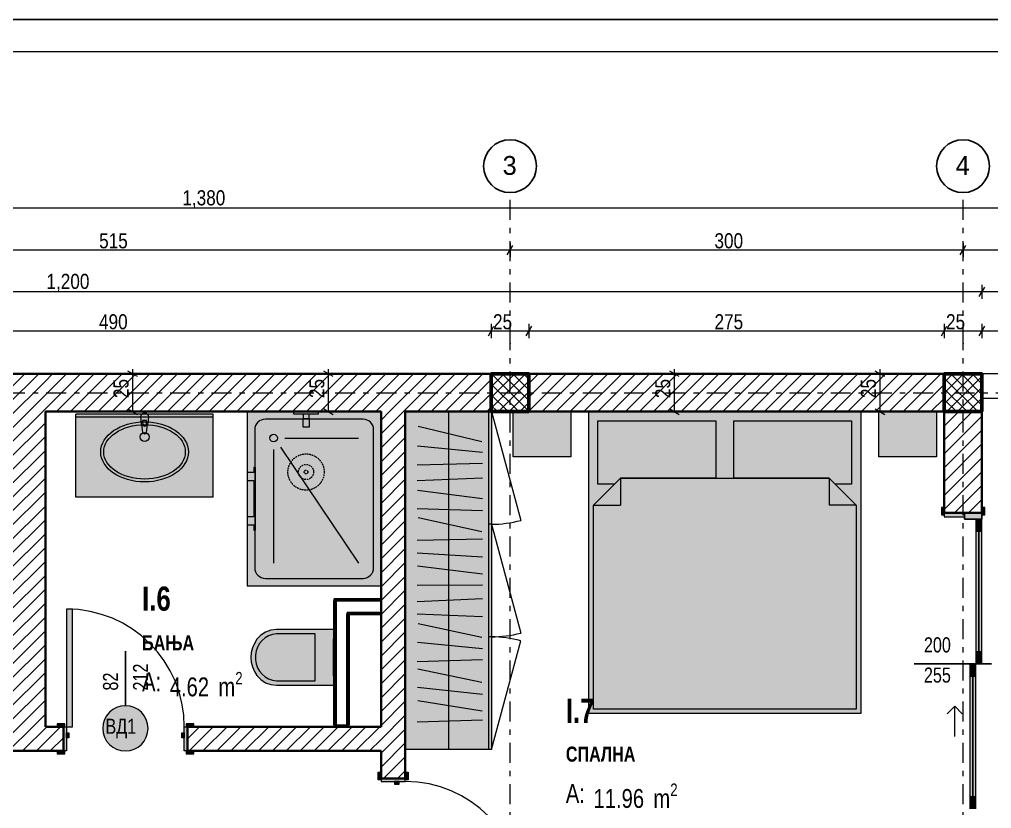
# Model space of a CAD drawing. Extents: x -1929 to 256751, y -18317 to 36108.
# Drawn here: x 65538 to 71976, y 11849 to 17075 of the extents above; entities that cross this region are included whole.
import ezdxf

# ---------------------------------------------------------------- set-up
doc = ezdxf.new("R2010")
doc.units = 0
doc.header["$LTSCALE"] = 5
doc.header["$MEASUREMENT"] = 0
doc.linetypes.add('- Двойно прекъснати линии', pattern=[1093.611073, 529.166651, -211.666656, 141.111112, -211.666656])
doc.linetypes.add('Скрита линия (1)', pattern=[317.5, 211.666667, -105.833333])
for name, color, linetype in [('1 _ Плочи - Основни.Structural - Bearing', 7, 'Continuous'), ('1 _ Преградни_Стени - Външни .Non Structural - Bearing', 7, 'Continuous'), ('4 _ - Фрагмент - Чертежи.2D Elements', 7, 'Continuous'), ('6 _ - Конструктивни оси.Dimensioning', 7, 'Continuous'), ('7 _ - Основни елементи.2D Elements', 7, 'Continuous'), ('Model Unit - Zone', 7, 'Continuous'), ('Structural - Bearing', 7, 'Continuous')]:
    doc.layers.add(name, color=color, linetype=linetype)
doc.layers.add('3 _ - Обзавеждане - Вътрешно.Furniture', color=7, linetype='Continuous', true_color=0x6b6157)
doc.layers.add('6 _ - Размери - Основни.Dimensioning', color=7, linetype='Continuous', true_color=0x7a7a7a)
doc.styles.add('GENERATED_STYLE_4', font='arial.ttf')
doc.styles.add('GENERATED_STYLE_5', font='arialbd.ttf')
doc.styles.add('GENERATED_STYLE_6', font='Cambria Math.ttf')
pattern_1 = [(45, (3052, 9842.58), (-45.961934, 45.961934), [])]
pattern_2 = [(0, (3052, 9842.58), (0, 99.99999), [0, -14.999998])]
pattern_3 = [(45, (3051.997, 9842.58), (-35.355335, 35.355335), []), (135, (3051.997, 9842.58), (35.355335, 35.355335), [])]

msp = doc.modelspace()

# ---------------------------------------------------------------- hatches: boundary and pattern name
at = {"layer": '1 _ Преградни_Стени - Външни .Non Structural - Bearing', "linetype": 'Continuous', "lineweight": 0, "true_color": 0xdedede}
for points in [[(67621, 13224.5), (67633, 13224.5), (67621, 13236.5)], [(67621, 13236.5), (67633, 13224.5), (67633, 13236.5)], [(67621, 13224.5), (67621, 12400.7), (67633, 12400.7), (67633, 13224.5)], [(67633, 13224.5), (67933.5, 13224.5), (67933.5, 13236.5), (67633, 13236.5)], [(67709, 13136.5), (67721, 13136.5), (67709, 13148.5)], [(67709, 13148.5), (67721, 13136.5), (67721, 13148.5)], [(67709, 13136.5), (67709, 12400.7), (67721, 12400.7), (67721, 13136.5)], [(67721, 13136.5), (67933.5, 13136.5), (67933.5, 13148.5), (67721, 13148.5)]]:
    msp.add_hatch(color=254, dxfattribs=at).paths.add_polyline_path(points)
at = {"layer": '1 _ Преградни_Стени - Външни .Non Structural - Bearing', "linetype": 'Continuous', "lineweight": 15}
h = msp.add_hatch(dxfattribs=at)
h.set_pattern_fill('8_ГИПС_02_0001', color=256, scale=0.5, style=0, pattern_type=2)
h.set_pattern_definition(pattern_2)
h.paths.add_polyline_path([(67709, 13148.5), (67721, 13136.5), (67721, 13148.5)])
h = msp.add_hatch(dxfattribs=at)
h.set_pattern_fill('8_ГИПС_02_0001', color=256, scale=0.5, style=0, pattern_type=2)
h.set_pattern_definition(pattern_2)
h.paths.add_polyline_path([(67721, 13136.5), (67933.5, 13136.5), (67933.5, 13148.5), (67721, 13148.5)])
at = {"layer": '3 _ - Обзавеждане - Вътрешно.Furniture', "linetype": 'Continuous', "lineweight": 0, "true_color": 0xdedede}
for points in [[(66821, 13911.5), (66821, 14461.5), (65912.2, 14461.5), (65912.2, 13911.5)], [(66391.6, 14444, 1), (66341.6, 14444), (66345.6, 14402.1, 0.12102), (66348.9, 14392.6), (66355.5, 14339.6, 0.882566), (66377.7, 14339.6), (66384.3, 14392.6, 0.12102), (66387.6, 14402.1)], [(67046.5, 14478.1), (67046.5, 13324.1), (67933.5, 13324.1), (67933.5, 14478.1)], [(67353, 14478.1), (67353, 14463.1), (67416, 14463.1), (67416, 14433.1), (67414, 14433.1), (67414, 14378.1), (67458, 14378.1), (67458, 14433.1), (67456, 14433.1), (67456, 14463.1), (67519, 14463.1), (67519, 14478.1)], [(68664.7, 14478.1), (68093.5, 14478.1), (68093.5, 12240.7), (68664.7, 12240.7)], [(69189.9, 14478.1), (68807.5, 14478.1), (68807.5, 14178.1), (69189.9, 14178.1)], [(71109.4, 12478.1), (71109.4, 14478.1), (69309.4, 14478.1), (69309.4, 12478.1)], [(71611.3, 14478.1), (71228.9, 14478.1), (71228.9, 14178.1), (71611.3, 14178.1)], [(69519.4, 14038.1), (70149.4, 14038.1), (70149.4, 14418.1), (69369.4, 14418.1), (69369.4, 13998.1), (69479.4, 13998.1)], [(70269.4, 14038.1), (70899.4, 14038.1), (70939.4, 13998.1), (71049.4, 13998.1), (71049.4, 14418.1), (70269.4, 14418.1)], [(67101.5, 13693.1), (67101.5, 14109.1), (67090.5, 14109.1), (67090.5, 14074.1), (67046.5, 14074.1), (67046.5, 14021.1), (67090.5, 14021.1), (67090.5, 13781.1), (67046.5, 13781.1), (67046.5, 13728.1), (67090.5, 13728.1), (67090.5, 13693.1)], [(70209.4, 12508.1), (70209.4, 14038.1), (69519.4, 14038.1), (69339.4, 13858.1), (69339.4, 12508.1)], [(70209.4, 12508.1), (71079.4, 12508.1), (71079.4, 13858.1), (70899.4, 14038.1), (70209.4, 14038.1)], [(67241, 12665.7), (67621, 12665.7), (67621, 13035.7), (67241, 13035.7), (67203.6, 13031.4), (67168.3, 13018.5), (67136.8, 12998), (67111, 12970.7), (67093.8, 12943.5), (67081.2, 12913.9), (67073.5, 12882.7), (67071, 12850.7), (67073.5, 12818.7), (67081.2, 12787.5), (67093.8, 12757.9), (67111, 12730.7), (67136.8, 12703.4), (67168.3, 12682.9), (67203.6, 12670)], [(67621, 12727.7), (67621, 12973.7), (67616, 12973.7), (67616, 12727.7)]]:
    msp.add_hatch(color=254, dxfattribs=at).paths.add_polyline_path(points)
at = {"layer": 'Structural - Bearing', "linetype": 'Continuous', "lineweight": 15}
h = msp.add_hatch(dxfattribs=at)
h.set_pattern_fill('COMMON_BRICK_0001', color=256, scale=0.5, style=0, pattern_type=2)
h.set_pattern_definition(pattern_1)
h.paths.add_polyline_path([(65710, 12390.7), (65710, 14728.1), (65460, 14728.1), (65460, 12390.7)])
h = msp.add_hatch(dxfattribs=at)
h.set_pattern_fill('COMMON_BRICK_0001', color=256, scale=0.5, style=0, pattern_type=2)
h.set_pattern_definition(pattern_1)
h.paths.add_polyline_path([(65710, 14728.1), (65710, 14478.1), (68662.3, 14478.1), (68662.3, 14728.1)])
at = {"layer": 'Structural - Bearing', "linetype": 'Continuous', "lineweight": 13}
h = msp.add_hatch(dxfattribs=at)
h.set_pattern_fill('1_БЕТОН_СГЛОБЯЕМИ_ЕЛЕМЕН_E7', color=256, scale=0.5, style=0, pattern_type=2)
h.set_pattern_definition(pattern_3)
h.paths.add_polyline_path([(68912.3, 14478.1), (68912.3, 14728.1), (68662.3, 14728.1), (68662.3, 14478.1)])
at = {"layer": 'Structural - Bearing', "linetype": 'Continuous', "lineweight": 15}
h = msp.add_hatch(dxfattribs=at)
h.set_pattern_fill('COMMON_BRICK_0001', color=256, scale=0.5, style=0, pattern_type=2)
h.set_pattern_definition(pattern_1)
h.paths.add_polyline_path([(71662.3, 14728.1), (68912.3, 14728.1), (68912.3, 14478.1), (71662.3, 14478.1)])
at = {"layer": 'Structural - Bearing', "linetype": 'Continuous', "lineweight": 13}
h = msp.add_hatch(dxfattribs=at)
h.set_pattern_fill('1_БЕТОН_СГЛОБЯЕМИ_ЕЛЕМЕН_E7', color=256, scale=0.5, style=0, pattern_type=2)
h.set_pattern_definition(pattern_3)
h.paths.add_polyline_path([(71912.3, 14478.1), (71912.3, 14728.1), (71662.3, 14728.1), (71662.3, 14478.1)])
at = {"layer": 'Structural - Bearing', "linetype": 'Continuous', "lineweight": 15}
h = msp.add_hatch(dxfattribs=at)
h.set_pattern_fill('COMMON_BRICK_0001', color=256, scale=0.5, style=0, pattern_type=2)
h.set_pattern_definition(pattern_1)
h.paths.add_polyline_path([(67933.5, 14478.1), (67933.5, 12048.1), (68093.5, 12048.1), (68093.5, 14478.1)])
h = msp.add_hatch(dxfattribs=at)
h.set_pattern_fill('COMMON_BRICK_0001', color=256, scale=0.5, style=0, pattern_type=2)
h.set_pattern_definition(pattern_1)
h.paths.add_polyline_path([(71912.3, 14478.1), (71662.3, 14478.1), (71662.3, 13807), (71912.3, 13807)])
at = {"layer": 'Structural - Bearing', "linetype": 'Continuous', "lineweight": 0, "true_color": 0xdedede}
for points in [[(71662.3, 13794), (71662.3, 13844), (71643.3, 13844), (71643.3, 13794)], [(71931.3, 13794), (71931.3, 13844), (71912.3, 13844), (71912.3, 13794)], [(71797.3, 13807), (71662.3, 13807), (71662.3, 13782), (71797.3, 13782)], [(71797.3, 13807), (71797.3, 13767), (71912.3, 13767), (71912.3, 13807)], [(71872.3, 13767), (71872.3, 13687), (71912.3, 13687), (71912.3, 13767)], [(71892.3, 12887), (71892.3, 13687), (71872.3, 13687), (71872.3, 12887)], [(71912.3, 12887), (71912.3, 13687), (71892.3, 13687), (71892.3, 12887)], [(65850, 13170.7), (65850, 12390.7), (65890, 12390.7), (65890, 13170.7)], [(71912.3, 12807), (71912.3, 12887), (71872.3, 12887), (71872.3, 12807)], [(71832.3, 12807), (71832.3, 12727), (71872.3, 12727), (71872.3, 12807)], [(71852.3, 11927), (71852.3, 12727), (71832.3, 12727), (71832.3, 11927)], [(71872.3, 11927), (71872.3, 12727), (71852.3, 12727), (71852.3, 11927)], [(66090, 12380.7, 1), (66390, 12380.7, 1)], [(65838, 12409.7), (65788, 12409.7), (65788, 12390.7), (65838, 12390.7)], [(65830, 12230.7), (65850, 12230.7), (65850, 12390.7), (65830, 12390.7)], [(66630, 12230.7), (66650, 12230.7), (66650, 12390.7), (66630, 12390.7)], [(66642, 12390.7), (66692, 12390.7), (66692, 12409.7), (66642, 12409.7)], [(65850, 12350.7), (65850, 12318.7), (65866, 12318.7), (65866, 12350.7)], [(66630, 12318.7), (66630, 12350.7), (66614, 12350.7), (66614, 12318.7)], [(65838, 12230.7), (65788, 12230.7), (65788, 12211.7), (65838, 12211.7)], [(66642, 12211.7), (66692, 12211.7), (66692, 12230.7), (66642, 12230.7)], [(67914.5, 12040.1), (67933.5, 12040.1), (67933.5, 12090.1), (67914.5, 12090.1)], [(67933.5, 12028.1), (68093.5, 12028.1), (68093.5, 12048.1), (67933.5, 12048.1)], [(68093.5, 12040.1), (68112.5, 12040.1), (68112.5, 12090.1), (68093.5, 12090.1)], [(68021.5, 12028.1), (68021.5, 12012.1), (68053.5, 12012.1), (68053.5, 12028.1)], [(71872.3, 11847), (71872.3, 11927), (71832.3, 11927), (71832.3, 11847)]]:
    msp.add_hatch(color=254, dxfattribs=at).paths.add_polyline_path(points)
at = {"layer": 'Structural - Bearing', "linetype": 'Continuous', "lineweight": 15}
h = msp.add_hatch(dxfattribs=at)
h.set_pattern_fill('COMMON_BRICK_0001', color=256, scale=0.5, style=0, pattern_type=2)
h.set_pattern_definition(pattern_1)
h.paths.add_polyline_path([(64622, 12390.7), (64622, 12230.7), (65830, 12230.7), (65830, 12390.7)])
h = msp.add_hatch(dxfattribs=at)
h.set_pattern_fill('COMMON_BRICK_0001', color=256, scale=0.5, style=0, pattern_type=2)
h.set_pattern_definition(pattern_1)
h.paths.add_polyline_path([(67933.5, 12390.7), (66650, 12390.7), (66650, 12230.7), (67933.5, 12230.7)])

# ---------------------------------------------------------------- linework, layer by layer
at = {"layer": '1 _ Плочи - Основни.Structural - Bearing', "linetype": 'Continuous', "lineweight": 20, "ltscale": 0.01, "flags": 128}
msp.add_lwpolyline([(71912.3, 7828.1), (73712.3, 7828.1), (73712.3, 14728.1), (71912.3, 14728.1), (59912.3, 14728.1), (59912.3, 7828.1)], close=True, dxfattribs=at)
at = {"layer": '1 _ Преградни_Стени - Външни .Non Structural - Bearing', "linetype": 'Continuous', "lineweight": 35, "ltscale": 0.01}
for p, q in [((67633, 13224.5), (67633, 13148.5)), ((67709, 13224.5), (67633, 13224.5)), ((67633, 13224.5), (67633, 13148.5)), ((67933.5, 13224.5), (67709, 13224.5)), ((67633, 13148.5), (67633, 12400.7)), ((67709, 13148.5), (67709, 13136.5)), ((67709, 13148.5), (67933.5, 13148.5)), ((67709, 13148.5), (67709, 13136.5)), ((67709, 12400.7), (67709, 13136.5))]:
    msp.add_line(p, q, dxfattribs=at)
at = {"layer": '1 _ Преградни_Стени - Външни .Non Structural - Bearing', "linetype": 'Continuous', "lineweight": 15, "ltscale": 0.01, "flags": 128}
for points in [[(67621, 13236.5), (67621, 13224.5)], [(67933.5, 13224.5), (67933.5, 13236.5)], [(67933.5, 13136.5), (67933.5, 13148.5)], [(67633, 12400.7), (67621, 12400.7)], [(67721, 12400.7), (67709, 12400.7)]]:
    msp.add_lwpolyline(points, dxfattribs=at)
at = {"layer": '1 _ Преградни_Стени - Външни .Non Structural - Bearing', "linetype": 'Continuous', "lineweight": 35, "ltscale": 0.01, "flags": 128}
for points in [[(67933.5, 13236.5), (67621, 13236.5)], [(67621, 13224.5), (67621, 12400.7)], [(67721, 13136.5), (67933.5, 13136.5)], [(67721, 12400.7), (67721, 13136.5)]]:
    msp.add_lwpolyline(points, dxfattribs=at)
at = {"layer": '1 _ Преградни_Стени - Външни .Non Structural - Bearing', "linetype": 'Continuous', "lineweight": 13, "ltscale": 0.01, "flags": 128}
for points in [[(67933.5, 13148.5), (67933.5, 13224.5)], [(67709, 12400.7), (67633, 12400.7)]]:
    msp.add_lwpolyline(points, dxfattribs=at)
at = {"layer": '3 _ - Обзавеждане - Вътрешно.Furniture', "linetype": 'Continuous', "lineweight": 20, "ltscale": 0.01}
for p, q in [((66821, 14461.5), (65912.2, 14461.5)), ((65912.2, 13911.5), (65912.2, 14461.5)), ((66821, 14441.5), (65912.2, 14441.5)), ((66821, 13911.5), (66821, 14461.5)), ((67813.5, 14428.1), (67166.5, 14428.1)), ((67416, 14463.1), (67456, 14463.1)), ((67416, 14433.1), (67456, 14433.1)), ((68379.1, 14478.1), (68379.1, 12240.7)), ((68644.7, 14478.1), (68644.7, 12240.7)), ((68664.7, 14478.1), (68644.7, 14478.1)), ((68664.7, 14478.1), (68857.7, 13757.7)), ((68807.5, 14178.1), (68807.5, 14478.1)), ((68807.5, 14478.1), (69189.9, 14478.1)), ((69189.9, 14478.1), (69189.9, 14178.1)), ((69309.4, 12478.1), (69309.4, 14478.1)), ((69309.4, 14478.1), (71109.4, 14478.1)), ((71109.4, 14478.1), (71109.4, 12478.1)), ((71228.9, 14178.1), (71228.9, 14478.1)), ((71228.9, 14478.1), (71611.3, 14478.1)), ((71611.3, 14478.1), (71611.3, 14178.1)), ((66353, 14419.1), (66353, 14404.2)), ((66380.2, 14419.1), (66353, 14419.1)), ((66380.2, 14404.2), (66380.2, 14419.1)), ((67096.5, 14358.1), (67096.5, 13444.1)), ((67883.5, 13444.1), (67883.5, 14358.1)), ((68599.6, 14277.3), (68178.7, 14379)), ((67296.5, 14303.1), (67783.5, 14303.1)), ((67221.5, 14228.1), (67221.5, 13474.1)), ((67267.2, 14243.7), (67783.5, 13474.1)), ((68604.6, 14207.5), (68173.6, 14248.8)), ((69189.9, 14178.1), (68807.5, 14178.1)), ((71611.3, 14178.1), (71228.9, 14178.1)), ((68605.6, 14133.7), (68172.7, 14122.6)), ((68605.5, 14036.6), (68172.8, 14019.7)), ((69339.4, 13858.1), (69519.4, 14038.1)), ((69519.4, 14038.1), (70209.4, 14038.1)), ((69519.4, 14038.1), (69519.4, 13858.1)), ((70209.4, 14038.1), (70899.4, 14038.1)), ((70899.4, 14038.1), (71079.4, 13858.1)), ((70899.4, 14038.1), (70899.4, 13858.1)), ((66821, 13911.5), (65912.2, 13911.5)), ((68604, 13901.5), (68174.3, 13954.8)), ((69339.4, 12508.1), (69339.4, 13858.1)), ((69339.4, 13858.1), (69519.4, 13858.1)), ((71079.4, 13858.1), (70899.4, 13858.1)), ((71079.4, 13858.1), (71079.4, 12508.1)), ((68605.5, 13821.3), (68172.7, 13835)), ((68600.4, 13681), (68177.8, 13775.3)), ((68664.7, 13732.3), (68644.7, 13732.3)), ((68664.7, 13732.3), (68857.7, 13011.9)), ((68605.6, 13632.6), (68172.7, 13623.7)), ((68605.2, 13515.2), (68173, 13541.1)), ((68604, 13401.8), (68174.2, 13454.5)), ((67166.5, 13374.1), (67813.5, 13374.1)), ((68605.6, 13329.9), (68172.6, 13326.4)), ((68605.4, 13238.1), (68172.8, 13218.2)), ((68605.5, 13119.6), (68172.8, 13136.7)), ((68600.8, 12982.6), (68177.5, 13073.7)), ((67496.1, 13005.7), (67241.1, 13005.7)), ((67496.1, 12850.7), (67496.1, 13005.7)), ((68604.7, 12907.7), (68173.6, 12948.6)), ((68664.7, 12986.5), (68644.7, 12986.5)), ((68664.7, 12240.7), (68857.7, 12961.1)), ((67101.8, 12866.3), (67101.8, 12835.1)), ((67496.1, 12695.7), (67496.1, 12850.7)), ((68605.6, 12834), (68172.7, 12822.2)), ((68601.2, 12684.6), (68177, 12771.7)), ((67241.1, 12695.7), (67496.1, 12695.7)), ((68604.4, 12605.4), (68173.8, 12650.9)), ((68602.9, 12493.7), (68175.4, 12562.6)), ((70209.4, 12508.1), (69339.4, 12508.1)), ((71079.4, 12508.1), (70209.4, 12508.1)), ((68605.5, 12434.3), (68172.7, 12422)), ((71109.4, 12478.1), (69309.4, 12478.1))]:
    msp.add_line(p, q, dxfattribs=at)
at = {"layer": '3 _ - Обзавеждане - Вътрешно.Furniture', "linetype": 'Continuous', "lineweight": 20, "ltscale": 0.01, "flags": 128}
msp.add_lwpolyline([(66391.6, 14444), (66387.6, 14402.1, -0.12102), (66384.3, 14392.6), (66377.7, 14339.6, -0.882566), (66355.5, 14339.6), (66348.9, 14392.6, -0.12102), (66345.6, 14402.1), (66341.6, 14444, -1)], format="xyb", close=True, dxfattribs=at)
for points in [[(67046.5, 14478.1), (67046.5, 13324.1), (67933.5, 13324.1), (67933.5, 14478.1)], [(67353, 14478.1), (67353, 14463.1), (67416, 14463.1), (67416, 14433.1), (67414, 14433.1), (67414, 14378.1), (67458, 14378.1), (67458, 14433.1), (67456, 14433.1), (67456, 14463.1), (67519, 14463.1), (67519, 14478.1)], [(68664.7, 14478.1), (68664.7, 12240.7), (68093.5, 12240.7), (68093.5, 14478.1)], [(69519.4, 14038.1), (69479.4, 13998.1), (69369.4, 13998.1), (69369.4, 14418.1), (70149.4, 14418.1), (70149.4, 14038.1)], [(70269.4, 14038.1), (70269.4, 14418.1), (71049.4, 14418.1), (71049.4, 13998.1), (70939.4, 13998.1), (70899.4, 14038.1)], [(67101.5, 13693.1), (67101.5, 14109.1), (67090.5, 14109.1), (67090.5, 14074.1), (67046.5, 14074.1), (67046.5, 14021.1), (67090.5, 14021.1), (67090.5, 13781.1), (67046.5, 13781.1), (67046.5, 13728.1), (67090.5, 13728.1), (67090.5, 13693.1)], [(67241, 12665.7), (67621, 12665.7), (67621, 13035.7), (67241, 13035.7), (67203.6, 13031.4), (67168.3, 13018.5), (67136.8, 12998), (67111, 12970.7), (67093.8, 12943.5), (67081.2, 12913.9), (67073.5, 12882.7), (67071, 12850.7), (67073.5, 12818.7), (67081.2, 12787.5), (67093.8, 12757.9), (67111, 12730.7), (67136.8, 12703.4), (67168.3, 12682.9), (67203.6, 12670)], [(67621, 12727.7), (67621, 12973.7), (67616, 12973.7), (67616, 12727.7)]]:
    msp.add_lwpolyline(points, close=True, dxfattribs=at)
at = {"layer": '3 _ - Обзавеждане - Вътрешно.Furniture', "linetype": 'Continuous', "lineweight": 20, "ltscale": 0.01}
for centre, radius in [((66366.6, 14310.3), 30), ((67221.5, 14303.1), 25)]:
    msp.add_circle(centre, radius, dxfattribs=at)
at = {"layer": '3 _ - Обзавеждане - Вътрешно.Furniture', "linetype": 'Скрита линия (1)', "lineweight": 20, "ltscale": 0.01}
for radius in [120, 50, 12]:
    msp.add_circle((67436, 14078.1), radius, dxfattribs=at)
at = {"layer": '3 _ - Обзавеждане - Вътрешно.Furniture', "linetype": 'Continuous', "lineweight": 20, "ltscale": 0.01}
for centre, radius, start, end in [((67166.5, 14358.1), 70, 90, 180), ((67813.5, 14358.1), 70, 0, 90), ((66366.6, 14404), 21.1, 212.77103, 327.22897), ((66366.6, 14404.2), 13.6, 180, 0), ((68664.7, 14478.1), 745.8, 270, 285), ((67166.5, 13444.1), 70, 180, 270), ((67813.5, 13444.1), 70, 270, 0), ((67247.8, 12859.6), 146.2, 92.66001, 177.38831), ((68664.7, 13732.3), 745.8, 270, 285), ((68664.7, 12240.7), 745.8, 75, 90), ((67247.8, 12841.8), 146.2, 182.61169, 267.33999)]:
    msp.add_arc(centre, radius, start, end, dxfattribs=at)
for major_axis, ratio in [((290, 0), 0.686667), ((270, 0), 0.666667)]:
    msp.add_ellipse((66366.6, 14211.5), major_axis=major_axis, ratio=ratio, dxfattribs=at)
at = {"layer": '4 _ - Фрагмент - Чертежи.2D Elements', "linetype": 'Continuous', "lineweight": 25, "ltscale": 0.01}
msp.add_lwpolyline([(76608, 17075.4), (55608, 17075.4)], dxfattribs=at)
at = {"layer": '6 _ - Конструктивни оси.Dimensioning', "linetype": '- Двойно прекъснати линии', "lineweight": 13, "ltscale": 0.05}
for p, q in [((68787, 14928.4), (68787, 15928.4)), ((71787, 14928.4), (71787, 15928.4)), ((68787, 7503.9), (68787, 14928.4)), ((71787, 7503.9), (71787, 14928.4)), ((59427.6, 14603.1), (74113, 14603.1))]:
    msp.add_line(p, q, dxfattribs=at)
at = {"layer": '6 _ - Конструктивни оси.Dimensioning', "linetype": 'Continuous', "lineweight": 25, "ltscale": 0.01}
for centre in [(68787, 16103.4), (71787, 16103.4)]:
    msp.add_circle(centre, 175, dxfattribs=at)
at = {"layer": '6 _ - Конструктивни оси.Dimensioning', "linetype": '- Двойно прекъснати линии', "lineweight": 13, "ltscale": 0.01}
for p in [(68787, 14928.4), (68787, 14928.4), (71787, 14928.4), (71787, 14928.4)]:
    msp.add_point(p, dxfattribs=at)
at = {"layer": '6 _ - Размери - Основни.Dimensioning', "linetype": 'Continuous', "lineweight": 20, "ltscale": 0.01}
for p, q in [((73712.3, 15824.6), (59912.3, 15824.6)), ((68787, 15594.8), (68787, 15501)), ((71787, 15594.8), (71787, 15501)), ((68787, 15547.9), (63637, 15547.9)), ((68768.9, 15516.7), (68805, 15579.2)), ((71787, 15547.9), (68787, 15547.9)), ((71768.9, 15516.7), (71805, 15579.2)), ((73712.3, 15547.9), (71787, 15547.9)), ((71912.3, 15271.2), (59912.3, 15271.2)), ((71894.3, 15239.9), (71930.3, 15302.4)), ((71912.3, 15318.1), (71912.3, 15224.3)), ((73712.3, 15271.2), (71912.3, 15271.2)), ((68662.3, 15011.8), (63760, 15011.8)), ((68644.3, 14980.5), (68680.3, 15043)), ((68662.3, 15058.6), (68662.3, 14964.9)), ((68912.3, 15011.8), (68662.3, 15011.8)), ((68894.3, 14980.5), (68930.3, 15043)), ((68912.3, 15058.6), (68912.3, 14964.9)), ((71662.3, 15011.8), (68912.3, 15011.8)), ((71644.3, 14980.5), (71680.3, 15043)), ((71662.3, 15058.6), (71662.3, 14964.9)), ((71912.3, 15011.8), (71662.3, 15011.8)), ((71894.3, 14980.5), (71930.3, 15043)), ((71912.3, 15058.6), (71912.3, 14964.9)), ((73712.3, 15011.8), (71912.3, 15011.8)), ((66319.4, 14710.1), (66256.9, 14746.2)), ((66288.1, 14728.1), (66288.1, 14758.7)), ((67615.6, 14710.1), (67553.1, 14746.2)), ((67584.3, 14728.1), (67584.3, 14758.7)), ((69906.8, 14710.1), (69844.3, 14746.2)), ((69875.6, 14728.1), (69875.6, 14758.7)), ((71268.5, 14710.1), (71206, 14746.2)), ((71237.3, 14728.1), (71237.3, 14758.7)), ((66335, 14728.1), (66241.3, 14728.1)), ((66288.1, 14478.1), (66288.1, 14728.1)), ((67631.2, 14728.1), (67537.5, 14728.1)), ((67584.3, 14478.1), (67584.3, 14728.1)), ((69922.4, 14728.1), (69828.7, 14728.1)), ((69875.6, 14478.1), (69875.6, 14728.1)), ((71284.1, 14728.1), (71190.4, 14728.1)), ((71237.3, 14478.1), (71237.3, 14728.1)), ((66256.9, 14496.2), (66319.4, 14460.1)), ((67553.1, 14496.2), (67615.6, 14460.1)), ((69844.3, 14496.2), (69906.8, 14460.1)), ((71206, 14496.2), (71268.5, 14460.1)), ((66335, 14478.1), (66241.3, 14478.1)), ((67631.2, 14478.1), (67537.5, 14478.1)), ((69922.4, 14478.1), (69828.7, 14478.1)), ((71284.1, 14478.1), (71190.4, 14478.1))]:
    msp.add_line(p, q, dxfattribs=at)
at = {"layer": '7 _ - Основни елементи.2D Elements', "linetype": 'Continuous', "lineweight": 20, "ltscale": 0.2, "flags": 128}
msp.add_lwpolyline([(56858, 16863.5), (76355.3, 16863.5), (76355.3, 2441), (56858, 2441)], close=True, dxfattribs=at)
at = {"layer": 'Structural - Bearing', "linetype": 'Continuous', "lineweight": 20, "ltscale": 0.01}
for p, q in [((71662.3, 13844), (71643.3, 13844)), ((71643.3, 13844), (71643.3, 13794)), ((71662.3, 13794), (71662.3, 13844)), ((71931.3, 13844), (71912.3, 13844)), ((71912.3, 13844), (71912.3, 13794)), ((71931.3, 13794), (71931.3, 13844)), ((71643.3, 13794), (71662.3, 13794)), ((71797.3, 13807), (71662.3, 13807)), ((71662.3, 13807), (71662.3, 13782)), ((71662.3, 13782), (71797.3, 13782)), ((71797.3, 13782), (71797.3, 13807)), ((71912.3, 13794), (71931.3, 13794)), ((71872.3, 13767), (71872.3, 13687)), ((71912.3, 13767), (71872.3, 13767)), ((71912.3, 13687), (71912.3, 13767)), ((71872.3, 13687), (71912.3, 13687)), ((71892.3, 12887), (71892.3, 13687)), ((71912.3, 12887), (71872.3, 12887)), ((71872.3, 12887), (71872.3, 12807)), ((71912.3, 12807), (71912.3, 12887)), ((71832.3, 12807), (71832.3, 12727)), ((71872.3, 12807), (71832.3, 12807)), ((71872.3, 12807), (71912.3, 12807)), ((71872.3, 12727), (71872.3, 12807)), ((71832.3, 12727), (71872.3, 12727)), ((71852.3, 11927), (71852.3, 12727)), ((71872.3, 11927), (71832.3, 11927)), ((71832.3, 11927), (71832.3, 11847)), ((71872.3, 11847), (71872.3, 11927))]:
    msp.add_line(p, q, dxfattribs=at)
at = {"layer": 'Structural - Bearing', "linetype": 'Continuous', "lineweight": 40, "ltscale": 0.01}
for p, q in [((71662.3, 13807), (71662.3, 13844)), ((71662.3, 13807), (71662.3, 13844)), ((71662.3, 13807), (71662.3, 13844)), ((71912.3, 13807), (71912.3, 13844)), ((71912.3, 13807), (71912.3, 13844)), ((71912.3, 13807), (71912.3, 13844)), ((71797.3, 13807), (71662.3, 13807)), ((71797.3, 13807), (71662.3, 13807)), ((71797.3, 13807), (71662.3, 13807)), ((71912.3, 13807), (71797.3, 13807)), ((71912.3, 13807), (71797.3, 13807)), ((71912.3, 13807), (71797.3, 13807)), ((65830, 12390.7), (65788, 12390.7)), ((65830, 12390.7), (65788, 12390.7)), ((65830, 12390.7), (65788, 12390.7)), ((65830, 12390.7), (65830, 12230.7)), ((65830, 12390.7), (65830, 12230.7)), ((65830, 12390.7), (65830, 12230.7)), ((66650, 12390.7), (66692, 12390.7)), ((66650, 12390.7), (66650, 12230.7)), ((66650, 12390.7), (66650, 12230.7)), ((66650, 12390.7), (66650, 12230.7)), ((66650, 12390.7), (66692, 12390.7)), ((66650, 12390.7), (66692, 12390.7)), ((65830, 12230.7), (65788, 12230.7)), ((65830, 12230.7), (65788, 12230.7)), ((65830, 12230.7), (65788, 12230.7)), ((66650, 12230.7), (66692, 12230.7)), ((66650, 12230.7), (66692, 12230.7)), ((66650, 12230.7), (66692, 12230.7)), ((67933.5, 12048.1), (67933.5, 12090.1)), ((67933.5, 12048.1), (67933.5, 12090.1)), ((67933.5, 12048.1), (67933.5, 12090.1)), ((68093.5, 12048.1), (67933.5, 12048.1)), ((68093.5, 12048.1), (67933.5, 12048.1)), ((68093.5, 12048.1), (67933.5, 12048.1)), ((68093.5, 12048.1), (68093.5, 12090.1)), ((68093.5, 12048.1), (68093.5, 12090.1)), ((68093.5, 12048.1), (68093.5, 12090.1))]:
    msp.add_line(p, q, dxfattribs=at)
at = {"layer": 'Structural - Bearing', "linetype": 'Continuous', "lineweight": 30, "ltscale": 0.01}
for p, q in [((71797.3, 13807), (71912.3, 13807)), ((71797.3, 13767), (71797.3, 13807)), ((71912.3, 13807), (71912.3, 13767)), ((71912.3, 13767), (71797.3, 13767))]:
    msp.add_line(p, q, dxfattribs=at)
at = {"layer": 'Structural - Bearing', "linetype": 'Continuous', "lineweight": 15, "ltscale": 0.01}
for p, q in [((65850, 13170.7), (65850, 12390.7)), ((65890, 13170.7), (65850, 13170.7)), ((65890, 12390.7), (65890, 13170.7)), ((65830, 12230.7), (65830, 12390.7)), ((65830, 12390.7), (65850, 12390.7)), ((65850, 12390.7), (65850, 12230.7)), ((65850, 12390.7), (65890, 12390.7)), ((66630, 12230.7), (66630, 12390.7)), ((66630, 12390.7), (66650, 12390.7)), ((66650, 12390.7), (66650, 12230.7)), ((65850, 12350.7), (65866, 12350.7)), ((65850, 12318.7), (65850, 12350.7)), ((65866, 12318.7), (65850, 12318.7)), ((65866, 12350.7), (65866, 12318.7)), ((66614, 12318.7), (66614, 12350.7)), ((66614, 12350.7), (66630, 12350.7)), ((66630, 12318.7), (66614, 12318.7)), ((66630, 12350.7), (66630, 12318.7)), ((65850, 12230.7), (65830, 12230.7)), ((66650, 12230.7), (66630, 12230.7)), ((68093.5, 12048.1), (67933.5, 12048.1)), ((67933.5, 12048.1), (67933.5, 12028.1)), ((68093.5, 12028.1), (68093.5, 12048.1)), ((67933.5, 12028.1), (68093.5, 12028.1)), ((68021.5, 12028.1), (68021.5, 12012.1)), ((68053.5, 12028.1), (68021.5, 12028.1)), ((68021.5, 12012.1), (68053.5, 12012.1)), ((68053.5, 12012.1), (68053.5, 12028.1))]:
    msp.add_line(p, q, dxfattribs=at)
at = {"layer": 'Structural - Bearing', "linetype": 'Continuous', "lineweight": 25, "ltscale": 0.01}
for p, q in [((66240, 12530.7), (66240, 12890.7)), ((71975.9, 12807), (71462.3, 12807))]:
    msp.add_line(p, q, dxfattribs=at)
at = {"layer": 'Structural - Bearing', "linetype": 'Continuous', "lineweight": 18, "ltscale": 0.01}
for p, q in [((71732.3, 12527), (71682.3, 12477)), ((71732.3, 12327), (71732.3, 12527)), ((71732.3, 12527), (71782.3, 12477)), ((65838, 12409.7), (65788, 12409.7)), ((65788, 12409.7), (65788, 12390.7)), ((65788, 12390.7), (65838, 12390.7)), ((65838, 12390.7), (65838, 12409.7)), ((66692, 12409.7), (66642, 12409.7)), ((66642, 12409.7), (66642, 12390.7)), ((66642, 12390.7), (66692, 12390.7)), ((66692, 12390.7), (66692, 12409.7)), ((65838, 12230.7), (65788, 12230.7)), ((65788, 12230.7), (65788, 12211.7)), ((65788, 12211.7), (65838, 12211.7)), ((65838, 12211.7), (65838, 12230.7)), ((66692, 12230.7), (66642, 12230.7)), ((66642, 12230.7), (66642, 12211.7)), ((66642, 12211.7), (66692, 12211.7)), ((66692, 12211.7), (66692, 12230.7)), ((67914.5, 12040.1), (67914.5, 12090.1)), ((67914.5, 12090.1), (67933.5, 12090.1)), ((67933.5, 12040.1), (67914.5, 12040.1)), ((67933.5, 12090.1), (67933.5, 12040.1)), ((68093.5, 12040.1), (68093.5, 12090.1)), ((68093.5, 12090.1), (68112.5, 12090.1)), ((68112.5, 12040.1), (68093.5, 12040.1)), ((68112.5, 12090.1), (68112.5, 12040.1))]:
    msp.add_line(p, q, dxfattribs=at)
at = {"layer": 'Structural - Bearing', "linetype": 'Continuous', "lineweight": 40, "ltscale": 0.01, "flags": 128}
for points in [[(65710, 14728.1), (65460, 14728.1)], [(68662.3, 14728.1), (65710, 14728.1)], [(71662.3, 14728.1), (68912.3, 14728.1)], [(65710, 14478.1), (67933.5, 14478.1)], [(65710, 12390.7), (65710, 14478.1)], [(67933.5, 14478.1), (67933.5, 12390.7)], [(68093.5, 14478.1), (68662.3, 14478.1)], [(68093.5, 12048.1), (68093.5, 14478.1)], [(68912.3, 14478.1), (71662.3, 14478.1)], [(71662.3, 14478.1), (71662.3, 13807)], [(71912.3, 13807), (71912.3, 14478.1)], [(65830, 12390.7), (65710, 12390.7)], [(67933.5, 12390.7), (66650, 12390.7)], [(64622, 12230.7), (65830, 12230.7)], [(66650, 12230.7), (67933.5, 12230.7)], [(67933.5, 12230.7), (67933.5, 12048.1)]]:
    msp.add_lwpolyline(points, dxfattribs=at)
at = {"layer": 'Structural - Bearing', "linetype": 'Continuous', "lineweight": 60, "ltscale": 0.01, "flags": 128}
for points in [[(68912.3, 14478.1), (68912.3, 14728.1), (68662.3, 14728.1), (68662.3, 14478.1)], [(71912.3, 14478.1), (71912.3, 14728.1), (71662.3, 14728.1), (71662.3, 14478.1)]]:
    msp.add_lwpolyline(points, close=True, dxfattribs=at)
at = {"layer": 'Structural - Bearing', "linetype": 'Continuous', "lineweight": 20, "ltscale": 0.01, "flags": 128}
for points in [[(73552.3, 14728.1), (71912.3, 14728.1)], [(71912.3, 14568.1), (73552.3, 14568.1)]]:
    msp.add_lwpolyline(points, dxfattribs=at)
for points in [[(71892.3, 12887), (71892.3, 13687), (71872.3, 13687), (71872.3, 12887)], [(71912.3, 12887), (71912.3, 13687), (71892.3, 13687), (71892.3, 12887)], [(71852.3, 11927), (71852.3, 12727), (71832.3, 12727), (71832.3, 11927)], [(71872.3, 11927), (71872.3, 12727), (71852.3, 12727), (71852.3, 11927)]]:
    msp.add_lwpolyline(points, close=True, dxfattribs=at)
at = {"layer": 'Structural - Bearing', "linetype": 'Continuous', "lineweight": 15, "ltscale": 0.01, "flags": 128}
msp.add_lwpolyline([(66090, 12380.7, 1), (66390, 12380.7, 1)], format="xyb", close=True, dxfattribs=at)
at = {"layer": 'Structural - Bearing', "linetype": 'Continuous', "lineweight": 15, "ltscale": 0.01}
for centre in [(65850, 12390.7), (68093.5, 11248.1)]:
    msp.add_arc(centre, 780, 0, 90, dxfattribs=at)

# ---------------------------------------------------------------- texts
at = {"layer": '6 _ - Конструктивни оси.Dimensioning', "linetype": 'Continuous', "lineweight": 13, "char_height": 125, "attachment_point": 1, "style": 'GENERATED_STYLE_6'}
for s, insert in [('\\A1;{\\pql;\\pt0;\\fCentury Gothic|b0|i0|c0|p34;3}', (68738.1, 16170.9)), ('\\A1;{\\pql;\\pt0;\\fCentury Gothic|b0|i0|c0|p34;4}', (71738.1, 16170.9))]:
    msp.add_mtext(s, dxfattribs=dict(at, insert=insert))
at = {"layer": '6 _ - Размери - Основни.Dimensioning', "linetype": 'Continuous', "lineweight": 35, "char_height": 100, "attachment_point": 7, "style": 'GENERATED_STYLE_6'}
for s, insert in [('\\A1;{\\W0.850000x;\\pql;\\fCentury Gothic|b0|i0|c0|p34;1,380}', (66616.9, 15825.6)), ('\\A1;{\\W0.850000x;\\pql;\\fCentury Gothic|b0|i0|c0|p34;515}', (66065.7, 15558.2)), ('\\A1;{\\W0.850000x;\\pql;\\fCentury Gothic|b0|i0|c0|p34;300}', (70140.7, 15558.2)), ('\\A1;{\\W0.850000x;\\pql;\\fCentury Gothic|b0|i0|c0|p34;1,200}', (65716.9, 15272.1)), ('\\A1;{\\W0.850000x;\\pql;\\fCentury Gothic|b0|i0|c0|p34;490}', (66064.9, 15022)), ('\\A1;{\\W0.850000x;\\pql;\\fCentury Gothic|b0|i0|c0|p34;25}', (68674.3, 15022)), ('\\A1;{\\W0.850000x;\\pql;\\fCentury Gothic|b0|i0|c0|p34;275}', (70141.1, 15022)), ('\\A1;{\\W0.850000x;\\pql;\\fCentury Gothic|b0|i0|c0|p34;25}', (71674.3, 15022))]:
    msp.add_mtext(s, dxfattribs=dict(at, insert=insert))
at = {"layer": '6 _ - Размери - Основни.Dimensioning', "linetype": 'Continuous', "lineweight": 35, "char_height": 100, "attachment_point": 7, "rotation": 90, "style": 'GENERATED_STYLE_6'}
for insert in [(66262.3, 14567.8), (67558.5, 14567.8), (69849.7, 14567.8), (71211.4, 14567.8)]:
    msp.add_mtext('\\A1;{\\W0.850000x;\\pql;\\fCentury Gothic|b0|i0|c0|p34;25}', dxfattribs=dict(at, insert=insert))
at = {"layer": 'Model Unit - Zone', "linetype": 'Continuous', "lineweight": 13, "attachment_point": 1}
for s, insert, char_height, style in [('\\A1;{\\W0.800000x;\\pql;\\pt0;\\fCentury Gothic|b1|i0|c204|p34;I.6}', (66350, 13319.8), 160, 'GENERATED_STYLE_5'), ('\\A1;{\\W0.800000x;\\pql;\\pt0;\\fCentury Gothic|b0|i0|c204|p34;A: }', (66350, 12751.1), 125, 'GENERATED_STYLE_4'), ('\\A1;{\\W0.800000x;\\pql;\\pt0,100;\\fCentury Gothic|b0|i0|c204|p34;4.62\\fCentury Gothic|b0|i0|c204|p34;\\A1{\\H.66x;\\S^  ;}\\fCentury Gothic|b0|i0|c204|p34; m\\fCentury Gothic|b0|i0|c204|p34;\\A1{\\H.66x;\\S2^  ;}}', (66533.5, 12754.2), 125, 'GENERATED_STYLE_4'), ('\\A1;{\\W0.800000x;\\pql;\\pt0;\\fCentury Gothic|b1|i0|c204|p34;I.7}', (69156.5, 12576.8), 160, 'GENERATED_STYLE_5'), ('\\A1;{\\W0.800000x;\\pql;\\pt0;\\fCentury Gothic|b0|i0|c204|p34;A: }', (69156.5, 12012.1), 125, 'GENERATED_STYLE_4'), ('\\A1;{\\W0.800000x;\\pql;\\pt0,100;\\fCentury Gothic|b0|i0|c204|p34;11.96\\fCentury Gothic|b0|i0|c204|p34;\\A1{\\H.66x;\\S^  ;}\\fCentury Gothic|b0|i0|c204|p34; m\\fCentury Gothic|b0|i0|c204|p34;\\A1{\\H.66x;\\S2^  ;}}', (69340, 12015.3), 125, 'GENERATED_STYLE_4')]:
    msp.add_mtext(s, dxfattribs=dict(at, insert=insert, char_height=char_height, style=style))
at = {"layer": 'Model Unit - Zone', "linetype": 'Continuous', "lineweight": 35, "char_height": 100, "attachment_point": 1, "style": 'GENERATED_STYLE_5'}
for s, insert in [('\\A1;{\\W0.800000x;\\pql;\\pt0;\\fCentury Gothic|b1|i0|c204|p34;БАЊА}', (66350, 12996.5)), ('\\A1;{\\W0.800000x;\\pql;\\pt0;\\fCentury Gothic|b1|i0|c204|p34;СПАЛНА}', (69156.5, 12260.1))]:
    msp.add_mtext(s, dxfattribs=dict(at, insert=insert))
at = {"layer": 'Structural - Bearing', "linetype": 'Continuous', "lineweight": 25, "char_height": 100, "attachment_point": 7}
for s, insert, style in [('\\A1;{\\W0.800000x;\\pql;\\pt0;\\fCentury Gothic|b0|i0|c0|p34;200\\fCentury Gothic|b0|i0|c0|p34;\\A1{\\H.66x;\\S^  ;}\\fCentury Gothic|b0|i0|c0|p34;\\fCentury Gothic|b0|i0|c0|p34;}', (71527.9, 12854.4), 'GENERATED_STYLE_6'), ('\\A1;{\\W0.800000x;\\pql;\\pt0;\\fCentury Gothic|b0|i0|c0|p34;255\\fCentury Gothic|b0|i0|c0|p34;\\A1{\\H.66x;\\S^  ;}\\fCentury Gothic|b0|i0|c0|p34;\\fCentury Gothic|b0|i0|c0|p34;}', (71527.9, 12654.4), 'GENERATED_STYLE_6'), ('\\A1;{\\W0.800000x;\\pql;\\pt100;\\fCentury Gothic|b0|i0|c204|p34;ВД1}', (66107.8, 12315.5), 'GENERATED_STYLE_4')]:
    msp.add_mtext(s, dxfattribs=dict(at, insert=insert, style=style))
at = {"layer": 'Structural - Bearing', "linetype": 'Continuous', "lineweight": 25, "char_height": 100, "attachment_point": 7, "rotation": 90, "style": 'GENERATED_STYLE_4'}
for s, insert in [('\\A1;{\\W0.800000x;\\pql;\\pt100;\\fCentury Gothic|b0|i0|c204|p34;212}', (66390, 12630.7)), ('\\A1;{\\W0.800000x;\\pql;\\pt100;\\fCentury Gothic|b0|i0|c204|p34;82}', (66192.5, 12630.7))]:
    msp.add_mtext(s, dxfattribs=dict(at, insert=insert))

doc.saveas('drawing.dxf')
